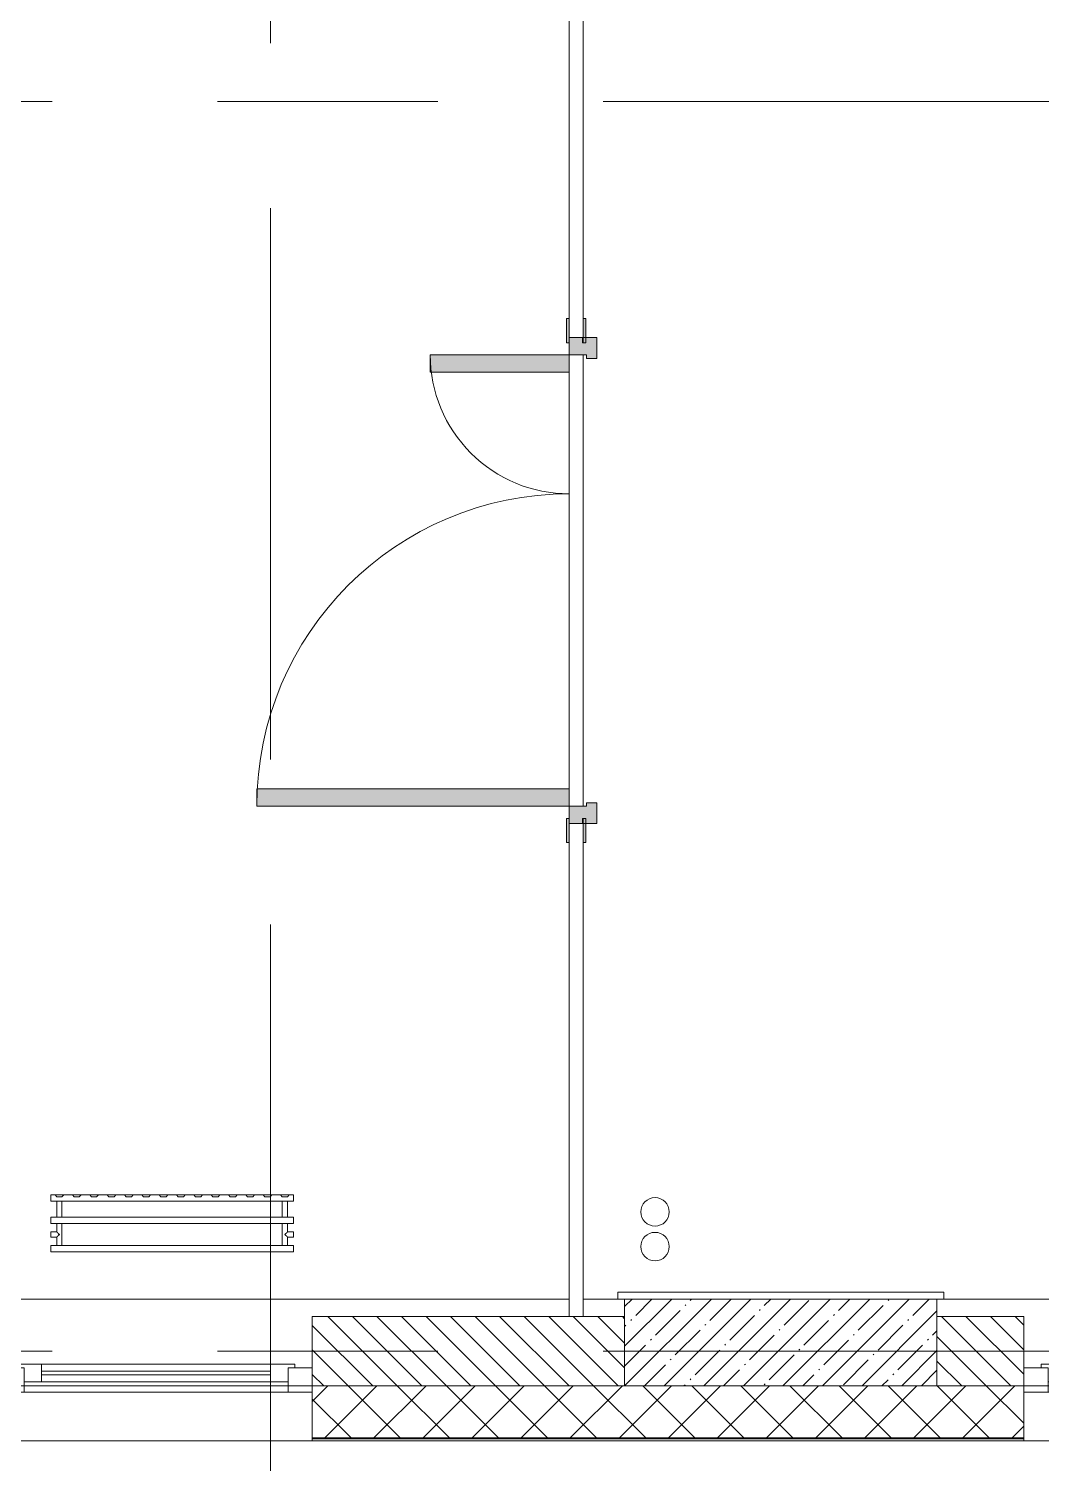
# Model space of a CAD drawing. Header units: millimetres. Extents: x 2623 to 210903, y -8553 to 29000.
# Drawn here: x 36308 to 39226, y -323 to 3810 of the extents above; entities that cross this region are included whole.
import ezdxf

# ---------------------------------------------------------------- set-up
doc = ezdxf.new("R2010")
doc.units = ezdxf.units.MM
doc.linetypes.add('Осевая', pattern=[3175, 635, -476.25, 1587.5, -476.25])
for name, color, linetype, lineweight in [('A-DETL', 7, 'Continuous', 9), ('A-GLAZ', 7, 'Continuous', 9), ('A-WALL', 7, 'Continuous', 9), ('A-WALL-1', 7, 'Continuous', 13), ('I-WALL', 7, 'Continuous', 9), ('S-COLS', 7, 'Continuous', 9), ('Оси', 7, 'Continuous', 9), ('Оси-2', 7, 'Осевая', 9)]:
    doc.layers.add(name, color=color, linetype=linetype, lineweight=lineweight)
for name, color, linetype, lineweight, true_color in [('A-DOOR-1', 7, 'Continuous', 9, 0xaaaaaa), ('A-DOOR-2', 7, 'Continuous', 9, 0xe2e2e2), ('A-DOOR-FRAM-1', 7, 'Continuous', 9, 0xe2e2e2), ('A-DOOR-FRAM-2', 7, 'Continuous', 9, 0xaaaaaa), ('A-FLOR-1', 7, 'Continuous', 9, 0xaaaaaa), ('M-EQPM-1', 7, 'Continuous', 9, 0xaaaaaa)]:
    doc.layers.add(name, color=color, linetype=linetype, lineweight=lineweight, true_color=true_color)

# ---------------------------------------------------------------- blocks, each defined once
blk = doc.blocks.new('BSC_Колонна _Прямоугольная - 250х900-V4-План монтажа стен и перегородок 3 этажа в осях 23-33')
at = {"layer": 'S-COLS'}
h = blk.add_hatch(dxfattribs=at)
h.set_pattern_fill('FP_18', color=256, style=0, pattern_type=2)
h.set_pattern_definition([(45, (-102180, -25), (-57.024626, 57.024626), []), (45, (-102122.975, -25), (-57.024626, 57.024626), [100.806, -20.161, 3.353, -16.808])])
h.paths.add_polyline_path([(-450, -125), (450, -125), (450, 125), (-450, 125)])
for p, q in [((450, 125), (-450, 125)), ((-450, 125), (-450, -125)), ((450, -125), (450, 125)), ((-450, -125), (450, -125))]:
    blk.add_line(p, q, dxfattribs=at)
blk = doc.blocks.new('120_Окно_СКБ_2Ст_Фрамуга сверху - 120_Окно_СКБ_2Ст_2300х2500_h_ ДОО-19727959-План монтажа стен и перегородок 3 этажа в осях 23-33')
at = {"layer": 'A-GLAZ'}
for p, q in [((-1150, -127), (-1150, -57)), ((-1150, -57), (-1080, -57)), ((1150, -57), (-1150, -57)), ((-1080, -57), (-1080, -127)), ((-1080, -57), (1080, -57)), ((520, -127), (520, -57)), ((520, -57), (590, -57)), ((590, -57), (590, -127)), ((1080, -127), (1080, -57)), ((1080, -57), (1150, -57)), ((1150, -57), (1150, -127)), ((520, -87), (-1080, -87)), ((-1080, -87), (-1080, -127)), ((-1030, -137), (-1030, -87)), ((-1030, -107), (470, -107)), ((470, -117), (-1030, -117)), ((470, -137), (470, -87)), ((520, -127), (520, -87)), ((1080, -87), (590, -87)), ((590, -87), (590, -127)), ((640, -137), (640, -87)), ((640, -107), (1030, -107)), ((1030, -117), (640, -117)), ((1030, -137), (1030, -87)), ((1080, -127), (1080, -87)), ((-1080, -127), (-1150, -127)), ((-1150, -127), (-1100, -127)), ((-1080, -127), (-1100, -127)), ((-1100, -127), (-1100, -137)), ((-1100, -137), (540, -137)), ((540, -137), (-1100, -137)), ((590, -127), (520, -127)), ((540, -127), (520, -127)), ((540, -127), (570, -127)), ((540, -127), (570, -127)), ((540, -137), (540, -127)), ((590, -127), (570, -127)), ((570, -127), (570, -137)), ((570, -137), (1100, -137)), ((1100, -137), (570, -137)), ((1150, -127), (1080, -127)), ((1100, -127), (1080, -127)), ((1100, -127), (1150, -127)), ((1100, -137), (1100, -127))]:
    blk.add_line(p, q, dxfattribs=at)
blk = doc.blocks.new('120_Окно_СКБ_1Ст - 120_Окно_СКБ_1Ст 900х2500_h_ с форточкой-22876038-План монтажа стен и перегородок 3 этажа в осях 23-33')
at = {"layer": 'A-GLAZ'}
for p, q in [((-450, -127), (-450, -57)), ((-450, -57), (-380, -57)), ((450, -57), (-450, -57)), ((-380, -57), (-380, -127)), ((380, -127), (380, -57)), ((380, -57), (450, -57)), ((450, -57), (450, -127)), ((380, -87), (-380, -87)), ((-380, -87), (-380, -127)), ((-330, -137), (-330, -87)), ((-330, -107), (330, -107)), ((330, -117), (-330, -117)), ((330, -137), (330, -87)), ((380, -127), (380, -87)), ((-380, -127), (-450, -127)), ((-450, -127), (-400, -127)), ((-380, -127), (-400, -127)), ((-400, -127), (-400, -137)), ((-400, -137), (400, -137)), ((400, -137), (-400, -137)), ((450, -127), (380, -127)), ((400, -127), (380, -127)), ((400, -127), (450, -127)), ((400, -137), (400, -127))]:
    blk.add_line(p, q, dxfattribs=at)
blk = doc.blocks.new('radiator_prado_classic_z_tip_30_po exemplyaru - Classic Z Тип 30-300-V34-План монтажа стен и перегородок 3 этажа в осях 23-33')
at = {"layer": 'M-EQPM-1'}
for p, q in [((0, 228), (0, 210)), ((700, 228), (0, 228)), ((0, 210), (0, 228)), ((0, 228), (12.5, 228)), ((0, 210), (700, 210)), ((17.5, 210), (0, 210)), ((12.5, 228), (37.5, 228)), ((37.5, 228), (12.5, 228)), ((12.5, 228), (37.5, 228)), ((12.5, 228), (17.5, 223)), ((12.5, 228), (17.5, 223)), ((32.5, 223), (17.5, 223)), ((17.5, 223), (32.5, 223)), ((17.5, 210), (17.5, 164)), ((17.5, 210), (17.5, 164)), ((32.5, 210), (17.5, 210)), ((17.5, 210), (32.5, 210)), ((18.5, 210), (17.5, 210)), ((17.5, 210), (32.5, 210)), ((19.7, 210), (18.5, 210)), ((30.3, 210), (18.5, 210)), ((25, 210), (19.7, 210)), ((26.9, 210), (25, 210)), ((32.5, 210), (26.9, 210)), ((32.5, 223), (37.5, 228)), ((37.5, 228), (32.5, 223)), ((32.5, 164), (32.5, 210)), ((32.5, 164), (32.5, 210)), ((667.5, 210), (32.5, 210)), ((37.5, 228), (62.5, 228)), ((62.5, 228), (87.5, 228)), ((87.5, 228), (62.5, 228)), ((62.5, 228), (87.5, 228)), ((62.5, 228), (67.5, 223)), ((62.5, 228), (67.5, 223)), ((82.5, 223), (67.5, 223)), ((67.5, 223), (82.5, 223)), ((82.5, 223), (87.5, 228)), ((87.5, 228), (82.5, 223)), ((87.5, 228), (112.5, 228)), ((112.5, 228), (137.5, 228)), ((137.5, 228), (112.5, 228)), ((112.5, 228), (137.5, 228)), ((112.5, 228), (117.5, 223)), ((112.5, 228), (117.5, 223)), ((132.5, 223), (117.5, 223)), ((117.5, 223), (132.5, 223)), ((132.5, 223), (137.5, 228)), ((137.5, 228), (132.5, 223)), ((137.5, 228), (162.5, 228)), ((162.5, 228), (187.5, 228)), ((187.5, 228), (162.5, 228)), ((162.5, 228), (187.5, 228)), ((162.5, 228), (167.5, 223)), ((162.5, 228), (167.5, 223)), ((182.5, 223), (167.5, 223)), ((167.5, 223), (182.5, 223)), ((182.5, 223), (187.5, 228)), ((187.5, 228), (182.5, 223)), ((187.5, 228), (212.5, 228)), ((212.5, 228), (237.5, 228)), ((237.5, 228), (212.5, 228)), ((212.5, 228), (237.5, 228)), ((212.5, 228), (217.5, 223)), ((212.5, 228), (217.5, 223)), ((232.5, 223), (217.5, 223)), ((217.5, 223), (232.5, 223)), ((232.5, 223), (237.5, 228)), ((237.5, 228), (232.5, 223)), ((237.5, 228), (262.5, 228)), ((262.5, 228), (287.5, 228)), ((287.5, 228), (262.5, 228)), ((262.5, 228), (287.5, 228)), ((262.5, 228), (267.5, 223)), ((262.5, 228), (267.5, 223)), ((282.5, 223), (267.5, 223)), ((267.5, 223), (282.5, 223)), ((282.5, 223), (287.5, 228)), ((287.5, 228), (282.5, 223)), ((287.5, 228), (312.5, 228)), ((312.5, 228), (337.5, 228)), ((337.5, 228), (312.5, 228)), ((312.5, 228), (337.5, 228)), ((312.5, 228), (317.5, 223)), ((312.5, 228), (317.5, 223)), ((332.5, 223), (317.5, 223)), ((317.5, 223), (332.5, 223)), ((332.5, 223), (337.5, 228)), ((337.5, 228), (332.5, 223)), ((337.5, 228), (362.5, 228)), ((362.5, 228), (387.5, 228)), ((387.5, 228), (362.5, 228)), ((362.5, 228), (387.5, 228)), ((362.5, 228), (367.5, 223)), ((362.5, 228), (367.5, 223)), ((382.5, 223), (367.5, 223)), ((367.5, 223), (382.5, 223)), ((382.5, 223), (387.5, 228)), ((387.5, 228), (382.5, 223)), ((387.5, 228), (412.5, 228)), ((412.5, 228), (437.5, 228)), ((437.5, 228), (412.5, 228)), ((412.5, 228), (437.5, 228)), ((412.5, 228), (417.5, 223)), ((412.5, 228), (417.5, 223)), ((432.5, 223), (417.5, 223)), ((417.5, 223), (432.5, 223)), ((432.5, 223), (437.5, 228)), ((437.5, 228), (432.5, 223)), ((437.5, 228), (462.5, 228)), ((462.5, 228), (487.5, 228)), ((487.5, 228), (462.5, 228)), ((462.5, 228), (487.5, 228)), ((462.5, 228), (467.5, 223)), ((462.5, 228), (467.5, 223)), ((482.5, 223), (467.5, 223)), ((467.5, 223), (482.5, 223)), ((482.5, 223), (487.5, 228)), ((487.5, 228), (482.5, 223)), ((487.5, 228), (512.5, 228)), ((512.5, 228), (537.5, 228)), ((537.5, 228), (512.5, 228)), ((512.5, 228), (537.5, 228)), ((512.5, 228), (517.5, 223)), ((512.5, 228), (517.5, 223)), ((532.5, 223), (517.5, 223)), ((517.5, 223), (532.5, 223)), ((532.5, 223), (537.5, 228)), ((537.5, 228), (532.5, 223)), ((537.5, 228), (562.5, 228)), ((562.5, 228), (587.5, 228)), ((587.5, 228), (562.5, 228)), ((562.5, 228), (587.5, 228)), ((562.5, 228), (567.5, 223)), ((562.5, 228), (567.5, 223)), ((582.5, 223), (567.5, 223)), ((567.5, 223), (582.5, 223)), ((582.5, 223), (587.5, 228)), ((587.5, 228), (582.5, 223)), ((587.5, 228), (612.5, 228)), ((612.5, 228), (637.5, 228)), ((637.5, 228), (612.5, 228)), ((612.5, 228), (637.5, 228)), ((612.5, 228), (617.5, 223)), ((612.5, 228), (617.5, 223)), ((632.5, 223), (617.5, 223)), ((617.5, 223), (632.5, 223)), ((632.5, 223), (637.5, 228)), ((637.5, 228), (632.5, 223)), ((637.5, 228), (662.5, 228)), ((662.5, 228), (687.5, 228)), ((687.5, 228), (662.5, 228)), ((662.5, 228), (687.5, 228)), ((662.5, 228), (667.5, 223)), ((662.5, 228), (667.5, 223)), ((682.5, 223), (667.5, 223)), ((667.5, 223), (682.5, 223)), ((667.5, 210), (667.5, 164)), ((667.5, 210), (667.5, 164)), ((667.8, 210), (667.5, 210)), ((667.5, 210), (682.5, 210)), ((667.8, 210), (667.5, 210)), ((667.5, 210), (667.8, 210)), ((667.8, 210), (667.8, 210)), ((668.5, 210), (667.8, 210)), ((667.8, 210), (667.8, 210)), ((668.5, 210), (667.8, 210)), ((667.8, 210), (667.8, 210)), ((667.8, 210), (671.2, 210)), ((669.7, 210), (668.5, 210)), ((682.5, 210), (668.5, 210)), ((681.5, 210), (668.5, 210)), ((682.5, 210), (669.7, 210)), ((671.2, 210), (682.5, 210)), ((682.5, 223), (687.5, 228)), ((687.5, 228), (682.5, 223)), ((682.5, 164), (682.5, 210)), ((682.5, 164), (682.5, 210)), ((700, 210), (682.5, 210)), ((687.5, 228), (700, 228)), ((700, 210), (700, 228)), ((700, 228), (700, 210)), ((700, 164), (0, 164)), ((0, 164), (0, 146)), ((0, 146), (0, 164)), ((0, 164), (17.5, 164)), ((0, 146), (700, 146)), ((17.5, 146), (0, 146)), ((31.5, 164), (17.5, 164)), ((17.5, 164), (23.1, 164)), ((32.5, 164), (17.5, 164)), ((17.5, 164), (32.5, 164)), ((17.5, 146), (17.5, 121.5)), ((17.5, 146), (17.5, 121.5)), ((17.5, 146), (32.5, 146)), ((17.8, 146), (17.5, 146)), ((17.5, 146), (32.5, 146)), ((32.5, 146), (17.5, 146)), ((18.5, 146), (17.8, 146)), ((18.5, 164), (30.3, 164)), ((19.7, 146), (18.5, 146)), ((30.3, 146), (18.5, 146)), ((21.2, 146), (19.7, 146)), ((23.1, 146), (21.2, 146)), ((23.1, 164), (32.5, 164)), ((25, 146), (23.1, 146)), ((32.5, 146), (25, 146)), ((32.5, 164), (31.5, 164)), ((32.5, 164), (667.5, 164)), ((32.5, 82), (32.5, 146)), ((32.5, 82), (32.5, 146)), ((667.5, 146), (32.5, 146)), ((667.8, 164), (667.5, 164)), ((667.5, 164), (682.5, 164)), ((667.8, 164), (667.5, 164)), ((667.5, 164), (667.8, 164)), ((667.5, 146), (667.5, 82)), ((667.5, 146), (667.5, 82)), ((667.5, 146), (682.5, 146)), ((682.5, 146), (667.5, 146)), ((667.5, 146), (682.2, 146)), ((682.5, 146), (667.5, 146)), ((667.8, 164), (667.8, 164)), ((682.5, 164), (667.8, 164)), ((667.8, 164), (667.8, 164)), ((668.5, 164), (667.8, 164)), ((667.8, 164), (667.8, 164)), ((667.8, 164), (682.5, 164)), ((669.7, 164), (668.5, 164)), ((668.5, 164), (681.5, 164)), ((681.5, 146), (668.5, 146)), ((671.2, 164), (669.7, 164)), ((682.5, 164), (671.2, 164)), ((682.2, 146), (682.5, 146)), ((682.5, 164), (700, 164)), ((682.5, 121.5), (682.5, 146)), ((682.5, 121.5), (682.5, 146)), ((700, 146), (682.5, 146)), ((700, 146), (700, 164)), ((700, 164), (700, 146)), ((17.5, 121.5), (0, 121.5)), ((17.5, 121.5), (0, 121.5)), ((0, 121.5), (0, 121.2)), ((0, 106.5), (0, 121.5)), ((0, 121.2), (0, 106.8)), ((0, 121.2), (0, 120.5)), ((0, 120.5), (0, 121.2)), ((0, 121.2), (0, 121.2)), ((0, 120.5), (0, 119.3)), ((0, 119.3), (0, 120.5)), ((0, 119.3), (0, 117.8)), ((0, 117.8), (0, 119.3)), ((0, 117.8), (0, 115.9)), ((0, 115.9), (0, 117.8)), ((0, 115.9), (0, 114)), ((0, 114), (0, 115.9)), ((0, 114), (0, 112.1)), ((0, 112.1), (0, 114)), ((0, 112.1), (0, 110.2)), ((0, 110.2), (0, 112.1)), ((0, 110.2), (0, 108.7)), ((0, 108.7), (0, 110.2)), ((0, 108.7), (0, 106.8)), ((0, 106.8), (0, 108.7)), ((0, 106.8), (0, 106.5)), ((0, 106.8), (0, 106.8)), ((0, 106.5), (17.5, 106.5)), ((0, 106.5), (17.5, 106.5)), ((17.5, 106.5), (17.5, 82)), ((17.5, 106.5), (17.5, 82)), ((700, 121.5), (682.5, 121.5)), ((700, 121.5), (682.5, 121.5)), ((682.5, 82), (682.5, 106.5)), ((682.5, 106.5), (700, 106.5)), ((682.5, 82), (682.5, 106.5)), ((682.5, 106.5), (700, 106.5)), ((700, 121.5), (700, 106.5)), ((700, 121.2), (700, 121.5)), ((700, 121.5), (700, 121.2)), ((700, 121.2), (700, 121.5)), ((700, 106.8), (700, 121.2)), ((700, 121.2), (700, 106.8)), ((700, 106.8), (700, 121.2)), ((700, 106.5), (700, 106.8)), ((700, 106.8), (700, 106.5)), ((700, 106.5), (700, 106.8)), ((700, 82), (0, 82)), ((0, 82), (0, 64)), ((0, 64), (0, 82)), ((0, 82), (17.5, 82)), ((700, 64), (0, 64)), ((0, 64), (700, 64)), ((32.5, 82), (17.5, 82)), ((17.5, 82), (17.8, 82)), ((32.5, 82), (17.5, 82)), ((17.5, 82), (32.5, 82)), ((17.8, 82), (18.5, 82)), ((18.5, 82), (23.1, 82)), ((18.5, 82), (30.3, 82)), ((23.1, 82), (25, 82)), ((25, 82), (30.3, 82)), ((30.3, 82), (31.5, 82)), ((31.5, 82), (32.5, 82)), ((32.5, 82), (667.5, 82)), ((682.5, 82), (667.5, 82)), ((667.5, 82), (682.5, 82)), ((669.7, 82), (667.5, 82)), ((667.5, 82), (682.5, 82)), ((668.5, 82), (681.5, 82)), ((671.2, 82), (669.7, 82)), ((676.9, 82), (671.2, 82)), ((682.5, 82), (676.9, 82)), ((682.5, 82), (700, 82)), ((700, 64), (700, 82)), ((700, 82), (700, 64))]:
    blk.add_line(p, q, dxfattribs=at)
for points, knots in [([(17.8, 121.2), (17.7, 121.3), (17.7, 121.3), (17.5, 121.5), (17.5, 121.5), (17.5, 121.5)], [0.8571429, 0.8571429, 0.8571429, 0.8571429, 0.8928571, 0.9285714, 1, 1, 1, 1]), ([(17.5, 121.5), (17.5, 121.5), (17.5, 121.5), (17.7, 121.3), (17.7, 121.3), (17.8, 121.2)], [0, 0, 0, 0, 0.0714286, 0.1071429, 0.1428571, 0.1428571, 0.1428571, 0.1428571]), ([(17.5, 121.5), (17.5, 121.5), (17.5, 121.5), (17.7, 121.3), (17.7, 121.3), (17.8, 121.2)], [0, 0, 0, 0, 0.0714286, 0.1071429, 0.1428571, 0.1428571, 0.1428571, 0.1428571]), ([(25, 114), (24.5, 114.5), (23.6, 115.4), (22.4, 116.6), (21.6, 117.4), (21.1, 117.9), (20.8, 118.2), (20.5, 118.5), (20.2, 118.8), (19.8, 119.1), (19.6, 119.4), (19.3, 119.7), (19, 120), (18.7, 120.3), (18.5, 120.5), (18.3, 120.7), (18.1, 120.9), (17.9, 121.1), (17.8, 121.2), (17.7, 121.3), (17.5, 121.5), (17.5, 121.5), (17.5, 121.5)], [0, 0, 0, 0, 0.142857, 0.285714, 0.357143, 0.392857, 0.428571, 0.464286, 0.5, 0.535714, 0.571429, 0.607143, 0.642857, 0.678571, 0.714286, 0.75, 0.785714, 0.821429, 0.857143, 0.892857, 0.928571, 1, 1, 1, 1]), ([(17.5, 106.5), (17.5, 106.5), (17.5, 106.5), (17.7, 106.7), (17.8, 106.8), (17.9, 106.9), (18.1, 107.1), (18.3, 107.3), (18.5, 107.5), (18.7, 107.7), (19, 108), (19.3, 108.3), (19.6, 108.6), (19.8, 108.9), (20.3, 109.3), (20.7, 109.7), (21.1, 110.1), (21.6, 110.6), (22.4, 111.4), (23.6, 112.6), (24.5, 113.5), (25, 114)], [0, 0, 0, 0, 0.071429, 0.107143, 0.142857, 0.178571, 0.214286, 0.25, 0.285714, 0.321429, 0.357143, 0.392857, 0.428571, 0.464286, 0.5, 0.571429, 0.607143, 0.642857, 0.714286, 0.857143, 1, 1, 1, 1]), ([(17.5, 106.5), (17.5, 106.5), (17.5, 106.5), (17.7, 106.7), (17.7, 106.7), (17.8, 106.8)], [0, 0, 0, 0, 0.0714286, 0.1071429, 0.1428571, 0.1428571, 0.1428571, 0.1428571]), ([(17.8, 106.8), (17.7, 106.7), (17.7, 106.7), (17.5, 106.5), (17.5, 106.5), (17.5, 106.5)], [0.8571429, 0.8571429, 0.8571429, 0.8571429, 0.8928571, 0.9285714, 1, 1, 1, 1]), ([(17.8, 106.8), (17.7, 106.7), (17.7, 106.7), (17.5, 106.5), (17.5, 106.5), (17.5, 106.5)], [0.8571429, 0.8571429, 0.8571429, 0.8571429, 0.8928571, 0.9285714, 1, 1, 1, 1]), ([(22.1, 111.1), (21.9, 110.9), (21.6, 110.6), (21.1, 110.1), (20.8, 109.8), (20.5, 109.5), (20.2, 109.2), (19.8, 108.9), (19.6, 108.6), (19.3, 108.3), (19, 108), (18.7, 107.7), (18.5, 107.5), (18.3, 107.3), (18.1, 107.1), (17.9, 106.9), (17.8, 106.8), (17.8, 106.8)], [0.2857143, 0.2857143, 0.2857143, 0.2857143, 0.3571429, 0.3928571, 0.4285714, 0.4642857, 0.5, 0.5357143, 0.5714286, 0.6071429, 0.6428571, 0.6785714, 0.7142857, 0.75, 0.7857143, 0.8214286, 0.8571429, 0.8571429, 0.8571429, 0.8571429]), ([(17.8, 106.8), (17.8, 106.8), (17.9, 106.9), (18.1, 107.1), (18.3, 107.3), (18.5, 107.5), (18.7, 107.7), (19, 108), (19.3, 108.3), (19.6, 108.6), (19.9, 108.8), (20.3, 109.3), (20.6, 109.6), (20.8, 109.8)], [0.1428571, 0.1428571, 0.1428571, 0.1428571, 0.1785714, 0.2142857, 0.25, 0.2857143, 0.3214286, 0.3571429, 0.3928571, 0.4285714, 0.4642857, 0.5, 0.5714286, 0.5714286, 0.5714286, 0.5714286]), ([(19.6, 119.4), (19.7, 119.3), (19.9, 119.2), (20.3, 118.7), (20.6, 118.4), (20.8, 118.2)], [0.4285714, 0.4285714, 0.4285714, 0.4285714, 0.4642857, 0.5, 0.5714286, 0.5714286, 0.5714286, 0.5714286]), ([(19.6, 119.4), (19.7, 119.3), (19.8, 119.1), (20.3, 118.7), (20.7, 118.3), (21.1, 117.9), (21.6, 117.4), (21.9, 117.1), (22.1, 116.9)], [0.4285714, 0.4285714, 0.4285714, 0.4285714, 0.4642857, 0.5, 0.5714286, 0.6071429, 0.6428571, 0.7142857, 0.7142857, 0.7142857, 0.7142857]), ([(22.1, 116.9), (21.9, 117.1), (21.6, 117.4), (21.1, 117.9), (20.9, 118.1), (20.8, 118.2)], [0.2857143, 0.2857143, 0.2857143, 0.2857143, 0.3571429, 0.3928571, 0.4285714, 0.4285714, 0.4285714, 0.4285714]), ([(20.8, 118.2), (20.9, 118.1), (21.1, 117.9), (21.6, 117.4), (21.9, 117.1), (22.1, 116.9)], [0.5714286, 0.5714286, 0.5714286, 0.5714286, 0.6071429, 0.6428571, 0.7142857, 0.7142857, 0.7142857, 0.7142857]), ([(20.8, 109.8), (20.9, 109.9), (21.1, 110.1), (21.6, 110.6), (21.9, 110.9), (22.1, 111.1)], [0.5714286, 0.5714286, 0.5714286, 0.5714286, 0.6071429, 0.6428571, 0.7142857, 0.7142857, 0.7142857, 0.7142857]), ([(22.1, 111.1), (21.9, 110.9), (21.6, 110.6), (21.1, 110.1), (20.9, 109.9), (20.8, 109.8)], [0.2857143, 0.2857143, 0.2857143, 0.2857143, 0.3571429, 0.3928571, 0.4285714, 0.4285714, 0.4285714, 0.4285714]), ([(675, 114), (675.5, 114.5), (676.4, 115.4), (677.6, 116.6), (678.4, 117.4), (678.9, 117.9), (679.2, 118.2), (679.5, 118.5), (679.8, 118.8), (680.1, 119.2), (680.4, 119.4), (680.7, 119.7), (681, 120), (681.3, 120.3), (681.5, 120.5), (681.7, 120.7), (681.9, 120.9), (682.1, 121.1), (682.2, 121.2), (682.3, 121.3), (682.5, 121.5), (682.5, 121.5), (682.5, 121.5)], [0, 0, 0, 0, 0.142857, 0.285714, 0.357143, 0.392857, 0.428571, 0.464286, 0.5, 0.535714, 0.571429, 0.607143, 0.642857, 0.678571, 0.714286, 0.75, 0.785714, 0.821429, 0.857143, 0.892857, 0.928571, 1, 1, 1, 1]), ([(682.5, 106.5), (682.5, 106.5), (682.5, 106.5), (682.3, 106.7), (682.2, 106.8), (682.1, 106.9), (681.9, 107.1), (681.7, 107.3), (681.5, 107.5), (681.3, 107.7), (681, 108), (680.7, 108.3), (680.4, 108.6), (680.1, 108.8), (679.7, 109.3), (679.3, 109.7), (678.9, 110.1), (678.4, 110.6), (677.6, 111.4), (676.4, 112.6), (675.5, 113.5), (675, 114)], [0, 0, 0, 0, 0.071429, 0.107143, 0.142857, 0.178571, 0.214286, 0.25, 0.285714, 0.321429, 0.357143, 0.392857, 0.428571, 0.464286, 0.5, 0.571429, 0.607143, 0.642857, 0.714286, 0.857143, 1, 1, 1, 1]), ([(682.2, 121.2), (682.2, 121.2), (682.1, 121.1), (681.9, 120.9), (681.7, 120.7), (681.5, 120.5), (681.3, 120.3), (681, 120), (680.7, 119.7), (680.4, 119.4), (680.1, 119.2), (679.7, 118.7), (679.3, 118.3), (678.9, 117.9), (678.4, 117.4), (677.6, 116.6), (676.9, 115.9), (676.4, 115.4)], [0.1428571, 0.1428571, 0.1428571, 0.1428571, 0.1785714, 0.2142857, 0.25, 0.2857143, 0.3214286, 0.3571429, 0.3928571, 0.4285714, 0.4642857, 0.5, 0.5714286, 0.6071429, 0.6428571, 0.7142857, 0.8571429, 0.8571429, 0.8571429, 0.8571429]), ([(682.2, 121.2), (682.2, 121.2), (682.1, 121.1), (681.9, 120.9), (681.7, 120.7), (681.5, 120.5), (681.3, 120.3), (681, 120), (680.7, 119.7), (680.4, 119.4), (680.1, 119.2), (679.7, 118.7), (679.3, 118.3), (678.9, 117.9), (678.4, 117.4), (677.6, 116.6), (676.9, 115.9), (676.4, 115.4)], [0.1428571, 0.1428571, 0.1428571, 0.1428571, 0.1785714, 0.2142857, 0.25, 0.2857143, 0.3214286, 0.3571429, 0.3928571, 0.4285714, 0.4642857, 0.5, 0.5714286, 0.6071429, 0.6428571, 0.7142857, 0.8571429, 0.8571429, 0.8571429, 0.8571429]), ([(676.4, 115.4), (676.9, 115.9), (677.6, 116.6), (678.4, 117.4), (678.9, 117.9), (679.2, 118.2), (679.5, 118.5), (679.8, 118.8), (680.1, 119.2), (680.4, 119.4), (680.7, 119.7), (681, 120), (681.3, 120.3), (681.5, 120.5), (681.7, 120.7), (681.9, 120.9), (682.1, 121.1), (682.2, 121.2), (682.2, 121.2)], [0.1428571, 0.1428571, 0.1428571, 0.1428571, 0.2857143, 0.3571429, 0.3928571, 0.4285714, 0.4642857, 0.5, 0.5357143, 0.5714286, 0.6071429, 0.6428571, 0.6785714, 0.7142857, 0.75, 0.7857143, 0.8214286, 0.8571429, 0.8571429, 0.8571429, 0.8571429]), ([(677.9, 111.1), (678.1, 110.9), (678.4, 110.6), (678.9, 110.1), (679.2, 109.8), (679.5, 109.5), (679.8, 109.2), (680.1, 108.8), (680.4, 108.6), (680.7, 108.3), (681, 108), (681.3, 107.7), (681.5, 107.5), (681.7, 107.3), (681.9, 107.1), (682.1, 106.9), (682.2, 106.8), (682.2, 106.8)], [0.2857143, 0.2857143, 0.2857143, 0.2857143, 0.3571429, 0.3928571, 0.4285714, 0.4642857, 0.5, 0.5357143, 0.5714286, 0.6071429, 0.6428571, 0.6785714, 0.7142857, 0.75, 0.7857143, 0.8214286, 0.8571429, 0.8571429, 0.8571429, 0.8571429]), ([(677.9, 111.1), (678.1, 110.9), (678.4, 110.6), (678.9, 110.1), (679.2, 109.8), (679.5, 109.5), (679.8, 109.2), (680.1, 108.8), (680.4, 108.6), (680.7, 108.3), (681, 108), (681.3, 107.7), (681.5, 107.5), (681.7, 107.3), (681.9, 107.1), (682.1, 106.9), (682.2, 106.8), (682.2, 106.8)], [0.2857143, 0.2857143, 0.2857143, 0.2857143, 0.3571429, 0.3928571, 0.4285714, 0.4642857, 0.5, 0.5357143, 0.5714286, 0.6071429, 0.6428571, 0.6785714, 0.7142857, 0.75, 0.7857143, 0.8214286, 0.8571429, 0.8571429, 0.8571429, 0.8571429]), ([(682.2, 106.8), (682.2, 106.8), (682.1, 106.9), (681.9, 107.1), (681.7, 107.3), (681.5, 107.5), (681.3, 107.7), (681, 108), (680.7, 108.3), (680.4, 108.6), (680.1, 108.8), (679.7, 109.3), (679.3, 109.7), (678.9, 110.1), (678.4, 110.6), (678.1, 110.9), (677.9, 111.1)], [0.1428571, 0.1428571, 0.1428571, 0.1428571, 0.1785714, 0.2142857, 0.25, 0.2857143, 0.3214286, 0.3571429, 0.3928571, 0.4285714, 0.4642857, 0.5, 0.5714286, 0.6071429, 0.6428571, 0.7142857, 0.7142857, 0.7142857, 0.7142857]), ([(682.5, 121.5), (682.5, 121.5), (682.5, 121.5), (682.3, 121.3), (682.3, 121.3), (682.2, 121.2)], [0, 0, 0, 0, 0.0714286, 0.1071429, 0.1428571, 0.1428571, 0.1428571, 0.1428571]), ([(682.5, 121.5), (682.5, 121.5), (682.5, 121.5), (682.3, 121.3), (682.3, 121.3), (682.2, 121.2)], [0, 0, 0, 0, 0.0714286, 0.1071429, 0.1428571, 0.1428571, 0.1428571, 0.1428571]), ([(682.2, 121.2), (682.3, 121.3), (682.3, 121.3), (682.5, 121.5), (682.5, 121.5), (682.5, 121.5)], [0.8571429, 0.8571429, 0.8571429, 0.8571429, 0.8928571, 0.9285714, 1, 1, 1, 1]), ([(682.2, 106.8), (682.3, 106.7), (682.3, 106.7), (682.5, 106.5), (682.5, 106.5), (682.5, 106.5)], [0.8571429, 0.8571429, 0.8571429, 0.8571429, 0.8928571, 0.9285714, 1, 1, 1, 1]), ([(682.2, 106.8), (682.3, 106.7), (682.3, 106.7), (682.5, 106.5), (682.5, 106.5), (682.5, 106.5)], [0.8571429, 0.8571429, 0.8571429, 0.8571429, 0.8928571, 0.9285714, 1, 1, 1, 1]), ([(682.5, 106.5), (682.5, 106.5), (682.5, 106.5), (682.3, 106.7), (682.3, 106.7), (682.2, 106.8)], [0, 0, 0, 0, 0.0714286, 0.1071429, 0.1428571, 0.1428571, 0.1428571, 0.1428571])]:
    blk.add_open_spline(points, degree=3, knots=knots, dxfattribs=at)
for points in [[(20.8, 118.2), (20.7, 118.3), (20.5, 118.5), (20.2, 118.8), (19.9, 119.2), (19.6, 119.4), (19.3, 119.7), (19, 120), (18.7, 120.3), (18.5, 120.5), (18.3, 120.7), (18.1, 120.9), (17.9, 121.1), (17.8, 121.2), (17.8, 121.2)], [(17.8, 121.2), (17.8, 121.2), (17.9, 121.1), (18.1, 120.9), (18.3, 120.7), (18.4, 120.6), (18.5, 120.5)], [(17.8, 121.2), (17.8, 121.2), (17.9, 121.1), (18.1, 120.9), (18.3, 120.7), (18.4, 120.6), (18.5, 120.5)], [(19.6, 108.6), (19.5, 108.5), (19.3, 108.3), (19, 108), (18.7, 107.7), (18.5, 107.5), (18.3, 107.3), (18.1, 107.1), (17.9, 106.9), (17.8, 106.8), (17.8, 106.8)], [(18.5, 120.5), (18.6, 120.4), (18.7, 120.3), (19, 120), (19.3, 119.7), (19.5, 119.5), (19.6, 119.4)], [(18.5, 120.5), (18.6, 120.4), (18.7, 120.3), (19, 120), (19.3, 119.7), (19.5, 119.5), (19.6, 119.4)], [(20.8, 109.8), (20.7, 109.7), (20.5, 109.5), (20.2, 109.2), (19.9, 108.8), (19.7, 108.7), (19.6, 108.6)], [(23.6, 115.4), (23.1, 115.9), (22.6, 116.4), (22.1, 116.9)], [(22.1, 116.9), (22.6, 116.4), (23.1, 115.9), (23.6, 115.4)], [(22.1, 116.9), (22.6, 116.4), (23.1, 115.9), (23.6, 115.4)], [(25, 114), (24.5, 113.5), (23.6, 112.6), (22.6, 111.6), (22.1, 111.1)], [(22.1, 111.1), (22.6, 111.6), (23.1, 112.1), (23.6, 112.6)], [(23.6, 112.6), (23.1, 112.1), (22.6, 111.6), (22.1, 111.1)], [(25, 114), (24.5, 114.5), (24, 115), (23.6, 115.4)], [(23.6, 115.4), (24, 115), (24.5, 114.5), (25, 114)], [(23.6, 115.4), (24, 115), (24.5, 114.5), (25, 114)], [(23.6, 112.6), (24, 113), (24.5, 113.5), (25, 114)], [(25, 114), (24.5, 113.5), (24, 113), (23.6, 112.6)], [(676.4, 115.4), (676, 115), (675.5, 114.5), (675, 114)], [(676.4, 115.4), (676, 115), (675.5, 114.5), (675, 114)], [(675, 114), (675.5, 114.5), (676, 115), (676.4, 115.4)], [(675, 114), (675.5, 113.5), (676.4, 112.6), (677.4, 111.6), (677.9, 111.1)], [(675, 114), (675.5, 113.5), (676.4, 112.6), (677.4, 111.6), (677.9, 111.1)], [(677.9, 111.1), (677.4, 111.6), (676.4, 112.6), (675.5, 113.5), (675, 114)]]:
    blk.add_open_spline(points, degree=3, dxfattribs=at)
blk = doc.blocks.new('110_Дверь_СКБ_2Ст - Д-5_п__в составе перегородки _не входит в спец__-32680317-План монтажа стен и перегородок 3 этажа в осях 23-33')
at = {"layer": 'A-DOOR-2'}
h = blk.add_hatch(color=256, dxfattribs=at)
h.paths.add_polyline_path([(712.5, -20), (712.5, 60), (652.5, 60), (652.5, 30), (662.5, 30), (662.5, -20)])
h.paths.add_polyline_path([(-627.5, 60), (-687.5, 60), (-687.5, -20), (-637.5, -20), (-637.5, 30), (-627.5, 30)])
for points in [[(712.5, 19), (712.5, 20), (697.5, 19)], [(-587.5, -20), (-637.5, -20), (-637.5, -420), (-587.5, -420)], [(662.5, -920), (662.5, -20), (612.5, -20), (612.5, -920)]]:
    blk.add_hatch(color=256, dxfattribs=at).paths.add_polyline_path(points)
at = {"layer": 'A-DOOR-FRAM-1'}
for points in [[(-672.5, 28), (-742.5, 28), (-742.5, 20), (-672.5, 20)], [(767.5, 28), (697.5, 28), (697.5, 20), (767.5, 20)], [(-672.5, -20), (-742.5, -20), (-742.5, -28), (-672.5, -28)], [(767.5, -20), (697.5, -20), (697.5, -28), (767.5, -28)]]:
    blk.add_hatch(color=256, dxfattribs=at).paths.add_polyline_path(points)
at = {"layer": 'A-DOOR-1'}
for p, q in [((-637.5, -20), (-587.5, -20)), ((-637.5, -420), (-637.5, -20)), ((-587.5, -20), (-587.5, -420)), ((612.5, -20), (662.5, -20)), ((612.5, -920), (612.5, -20)), ((662.5, -20), (662.5, -920)), ((-587.5, -420), (-637.5, -420)), ((662.5, -920), (612.5, -920))]:
    blk.add_line(p, q, dxfattribs=at)
for centre, radius, start, end in [((-637.5, -20), 400, 270, 0), ((662.5, -20), 900, 180, 270)]:
    blk.add_arc(centre, radius, start, end, dxfattribs=at)
at = {"layer": 'A-DOOR-FRAM-2'}
for p, q in [((-687.5, 60), (-627.5, 60)), ((-687.5, -20), (-687.5, 60)), ((-627.5, 60), (-627.5, 30)), ((652.5, 60), (712.5, 60)), ((652.5, 30), (652.5, 60)), ((712.5, 60), (712.5, -20)), ((-742.5, 28), (-672.5, 28)), ((-742.5, 20), (-742.5, 28)), ((-672.5, 20), (-742.5, 20)), ((-687.5, 20), (-672.5, 20)), ((-687.5, 19), (-687.5, 20)), ((-672.5, 19), (-687.5, 19)), ((-672.5, 28), (-672.5, 20)), ((-672.5, 20), (-672.5, 19)), ((-637.5, 30), (-637.5, -20)), ((-627.5, 30), (-637.5, 30)), ((662.5, 30), (652.5, 30)), ((662.5, -20), (662.5, 30)), ((697.5, 20), (697.5, 28)), ((697.5, 28), (767.5, 28)), ((697.5, 19), (697.5, 20)), ((697.5, 20), (712.5, 20)), ((767.5, 20), (697.5, 20)), ((712.5, 19), (697.5, 19)), ((712.5, 20), (712.5, 19)), ((767.5, 28), (767.5, 20)), ((-742.5, -20), (-672.5, -20)), ((-742.5, -28), (-742.5, -20)), ((-672.5, -28), (-742.5, -28)), ((-637.5, -20), (-687.5, -20)), ((-672.5, -20), (-672.5, -28)), ((712.5, -20), (662.5, -20)), ((697.5, -28), (697.5, -20)), ((697.5, -20), (767.5, -20)), ((767.5, -28), (697.5, -28)), ((767.5, -20), (767.5, -28))]:
    blk.add_line(p, q, dxfattribs=at)

msp = doc.modelspace()

# ---------------------------------------------------------------- hatches: boundary and pattern name
at = {"layer": 'A-WALL'}
h = msp.add_hatch(dxfattribs=at)
h.set_pattern_fill('FP_6', color=256, style=0, pattern_type=2)
h.set_pattern_definition([(135, (-63704.333, 0), (-35.35534, -35.35534), [])])
h.paths.add_polyline_path([(57725.7, -100), (57725.7, 100), (57425.7, 100), (57425.7, -100)])
h.paths.add_polyline_path([(55125.7, -100), (55625.7, -100), (55625.7, 100), (55125.7, 100)])
h.paths.add_polyline_path([(52635.9, -100), (53325.7, -100), (53325.7, 100), (52275.7, 100), (52275.7, -100)])
h.paths.add_polyline_path([(49975.7, -100), (49975.7, 100), (49725.7, 100), (49725.7, -100)])
h.paths.add_polyline_path([(47543.2, -100), (47925.7, -100), (47925.7, 100), (47025.7, 100), (47025.7, -100)])
h.paths.add_polyline_path([(46125.7, -100), (46125.7, 100), (45225.7, 100), (45225.7, -100), (45633.5, -100)])
h.paths.add_polyline_path([(42450.6, -100), (42525.7, -100), (42525.7, 100), (41475.7, 100), (41475.7, -100), (41814, -100)])
h.paths.add_polyline_path([(39175.7, -100), (39175.7, 100), (38925.7, 100), (38925.7, -100)])
h.paths.add_polyline_path([(38025.7, -100), (38025.7, 100), (37125.7, 100), (37125.7, -100), (37994.5, -100)])
h.paths.add_polyline_path([(34425.7, -100), (34425.7, 100), (33375.7, 100), (33375.7, -100), (34174.9, -100)])
h.paths.add_polyline_path([(31075.7, -100), (31075.7, 100), (30825.7, 100), (30825.7, -100), (30992, -100)])
h.paths.add_polyline_path([(29025.7, -100), (29025.7, 100), (28225.7, 100), (28225.7, -100), (28445.7, -100)])
h = msp.add_hatch(dxfattribs=at)
h.set_pattern_fill('FP_5', color=256, style=0, pattern_type=2)
h.set_pattern_definition([(45, (-63704.33, 0), (-70.71068, 70.71068), []), (135, (-63704.33, 0), (-70.71068, -70.71068), [])])
h.paths.add_polyline_path([(61375.7, -250), (61375.7, -100), (60025.7, -100), (60025.7, -250), (60274.9, -250)])
h.paths.add_polyline_path([(57725.7, -250), (57725.7, -100), (56525.7, -100), (56525.7, -250), (57092, -250)])
h.paths.add_polyline_path([(55625.7, -250), (55625.7, -100), (54225.7, -100), (54225.7, -250), (55182.3, -250)])
h.paths.add_polyline_path([(53325.7, -250), (53325.7, -100), (52275.7, -100), (52275.7, -250), (53272.5, -250)])
h.paths.add_polyline_path([(49975.7, -250), (49975.7, -100), (48825.7, -100), (48825.7, -250), (49453, -250)])
h.paths.add_polyline_path([(47543.2, -250), (47925.7, -250), (47925.7, -100), (47025.7, -100), (47025.7, -250)])
h.paths.add_polyline_path([(46125.7, -250), (46125.7, -100), (45225.7, -100), (45225.7, -250), (45633.5, -250)])
h.paths.add_polyline_path([(43723.7, -250), (44325.7, -250), (44325.7, -100), (43425.7, -100), (43425.7, -250)])
h.paths.add_polyline_path([(41814, -250), (42525.7, -250), (42525.7, -100), (41475.7, -100), (41475.7, -250)])
h.paths.add_polyline_path([(38631, -250), (39175.7, -250), (39175.7, -100), (37125.7, -100), (37125.7, -250), (38025.7, -250)])
h.paths.add_polyline_path([(35325.7, -250), (36225.7, -250), (36225.7, -100), (35325.7, -100)])
h.paths.add_polyline_path([(33538.4, -250), (34425.7, -250), (34425.7, -100), (33375.7, -100), (33375.7, -250)])
h.paths.add_polyline_path([(29925.7, -250), (31075.7, -250), (31075.7, -100), (29925.7, -100)])
h.paths.add_polyline_path([(28225.7, -250), (29025.7, -250), (29025.7, -100), (28225.7, -100), (28225.7, -126.3)])
h.paths.add_polyline_path([(27325.7, -250), (27325.7, -100), (25505.7, -100), (25505.7, -250), (27172.5, -250)])

# ---------------------------------------------------------------- linework, layer by layer
at = {"layer": 'A-DETL'}
for centre in [(38113.3, 401.2), (38113.3, 301.2)]:
    msp.add_circle(centre, 41, dxfattribs=at)
at = {"layer": 'A-FLOR-1'}
for p, q in [((38005.7, 150), (38005.7, 170)), ((38005.7, 170), (38945.7, 170)), ((38945.7, 170), (38945.7, 150))]:
    msp.add_line(p, q, dxfattribs=at)
at = {"layer": 'A-WALL'}
for p, q in [((37865.7, 100), (37125.7, 100)), ((37125.7, 100), (37125.7, -258)), ((38025.7, 100), (37905.7, 100)), ((39175.7, 100), (38925.7, 100)), ((39175.7, -258), (39175.7, 100)), ((36225.7, -100), (37125.7, -100)), ((39175.7, -100), (41475.7, -100)), ((29025.7, -258), (44325.7, -258))]:
    msp.add_line(p, q, dxfattribs=at)
at = {"layer": 'A-WALL-1'}
for p, q in [((37865.7, 100), (37905.7, 100)), ((37125.7, -100), (38025.7, -100)), ((38025.7, -100), (37125.7, -100)), ((38925.7, -100), (39175.7, -100)), ((39175.7, -100), (38925.7, -100)), ((37125.7, -250), (39175.7, -250)), ((37125.7, -253), (39175.7, -253))]:
    msp.add_line(p, q, dxfattribs=at)
at = {"layer": 'I-WALL'}
for p, q in [((37905.7, 2975), (37905.7, 10400)), ((37865.7, 5180), (37865.7, 2975)), ((37905.7, 2870), (37905.7, 1570)), ((37865.7, 1620), (37865.7, 2820)), ((37865.7, 1465), (37865.7, 100)), ((37905.7, 100), (37905.7, 1465)), ((36225.7, 150), (37865.7, 150)), ((37905.7, 150), (38025.7, 150)), ((38925.7, 150), (43425.7, 150))]:
    msp.add_line(p, q, dxfattribs=at)
at = {"layer": 'Оси'}
msp.add_line((37005.7, -1906.3), (37005.7, 593.7), dxfattribs=at)
at = {"layer": 'Оси-2'}
for p, q in [((37005.7, 593.7), (37005.7, 19528.3)), ((20977.5, 3600), (59025.7, 3600)), ((20977.5, 0), (59025.7, 0))]:
    msp.add_line(p, q, dxfattribs=at)

# ---------------------------------------------------------------- block references
at = {"layer": 'A-DOOR-1', "rotation": 270}
msp.add_blockref('110_Дверь_СКБ_2Ст - Д-5_п__в составе перегородки _не входит в спец__-32680317-План монтажа стен и перегородок 3 этажа в осях 23-33', (37885.7, 2232.5), dxfattribs=at)
at = {"layer": 'A-GLAZ', "rotation": 180}
for name, p in [('120_Окно_СКБ_1Ст - 120_Окно_СКБ_1Ст 900х2500_h_ с форточкой-22876038-План монтажа стен и перегородок 3 этажа в осях 23-33', (36675.7, -175)), ('120_Окно_СКБ_2Ст_Фрамуга сверху - 120_Окно_СКБ_2Ст_2300х2500_h_ ДОО-19727959-План монтажа стен и перегородок 3 этажа в осях 23-33', (40325.7, -175))]:
    msp.add_blockref(name, p, dxfattribs=at)
at = {"layer": 'M-EQPM-1'}
msp.add_blockref('radiator_prado_classic_z_tip_30_po exemplyaru - Classic Z Тип 30-300-V34-План монтажа стен и перегородок 3 этажа в осях 23-33', (36371.8, 222), dxfattribs=at)
at = {"layer": 'S-COLS'}
msp.add_blockref('BSC_Колонна _Прямоугольная - 250х900-V4-План монтажа стен и перегородок 3 этажа в осях 23-33', (38475.7, 25), dxfattribs=at)

doc.saveas('drawing.dxf')
